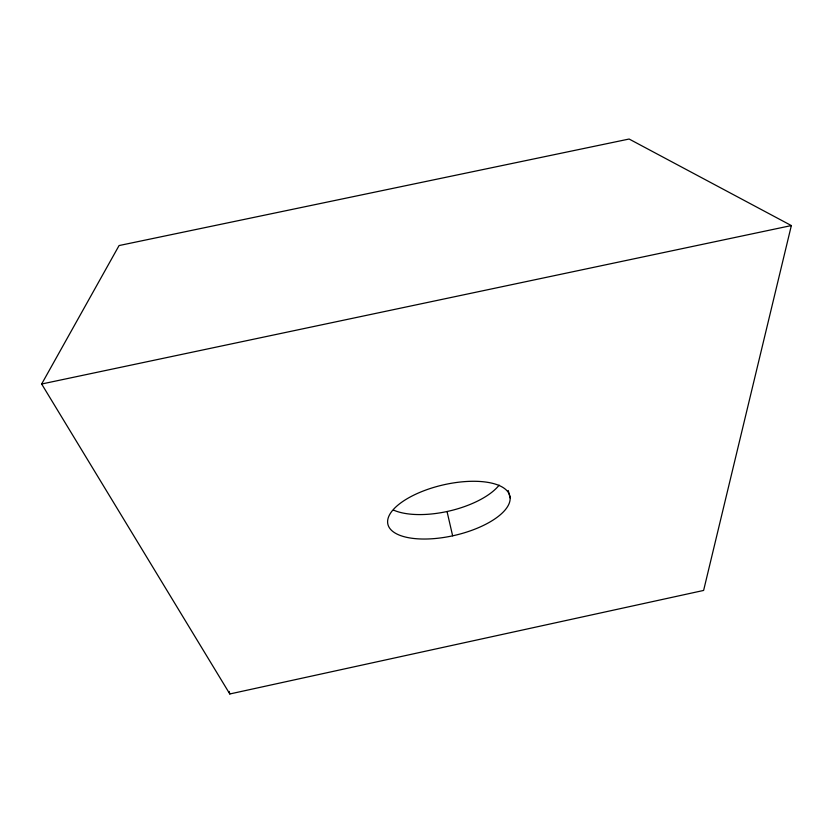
<?xml version="1.0" encoding="UTF-8"?>
<svg xmlns="http://www.w3.org/2000/svg" width="833" height="833" viewBox="0 0 833 833"><rect width="100%" height="100%" fill="white"/><g stroke="black" fill="none" stroke-linecap="round" stroke-linejoin="round"><path stroke-width="1.25" d="M791.35 225.566L703.614 590.441L229.814 693.972L41.65 384.013L119.067 245.558L629.113 139.028L791.35 225.566L41.65 384.013M508.224 490.46L510.129 497.895A62.6 25.875 -13 0 1 419.53 538.93A62.6 25.875 -13 0 1 416.958 493.646A62.6 25.875 -13 0 1 510.129 497.895M229.19 691.442L229.814 693.972M447.04 511.514L452.642 535.827M499.165 485.129A61.996 26.541 -13 0 1 449.914 510.868A61.996 26.541 -13 0 1 393.655 510.15"/></g></svg>
